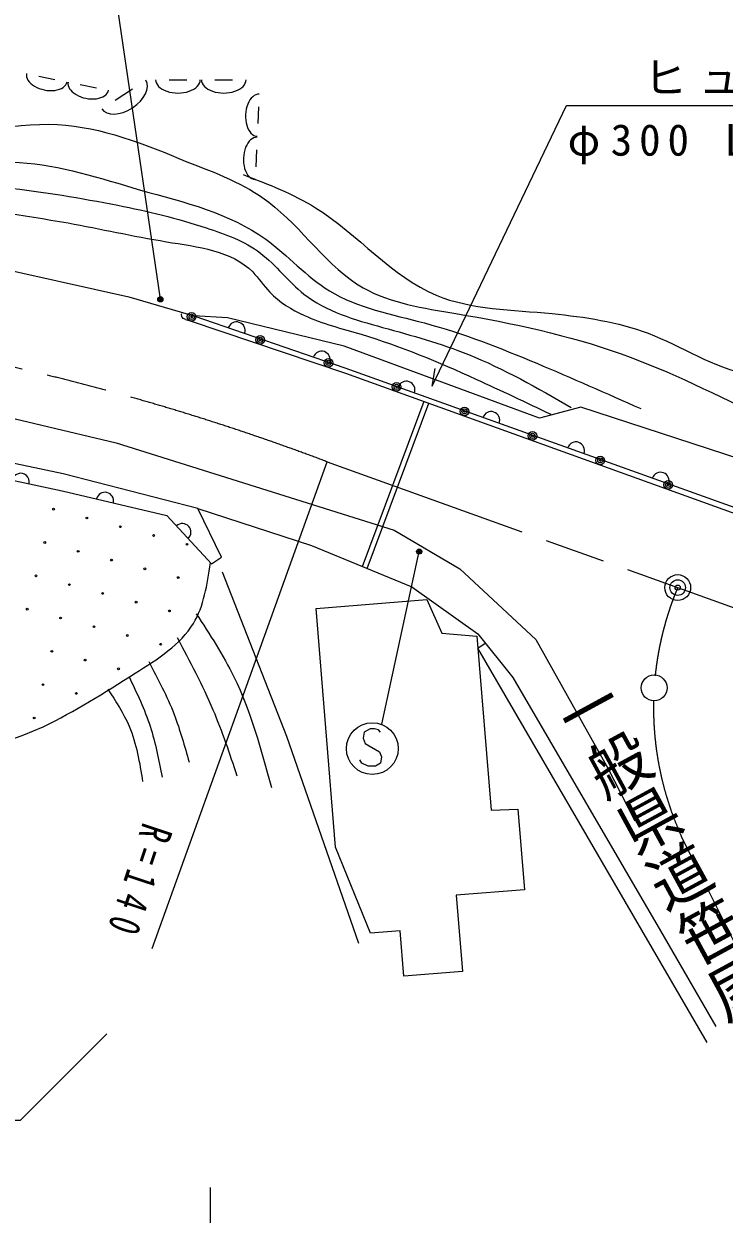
# Model space of a CAD drawing. Units: millimetres, scale not verified. Extents: x 40000 to 680000, y 20000 to 380000.
# Drawn here: x 171159 to 211769, y 239215 to 308282 of the extents above; entities that cross this region are included whole.
import ezdxf
from ezdxf.enums import TextEntityAlignment as Align

# ---------------------------------------------------------------- set-up
doc = ezdxf.new("R2010")
doc.units = ezdxf.units.MM
doc.header["$LTSCALE"] = 1000
doc.linetypes.add('CHAIN', pattern=[18.5, 12, -1.5, 3.5, -1.5])
for name, color, linetype, lineweight in [('M-BGD', 7, 'Continuous', 13), ('M-BMK', 2, 'CHAIN', 13), ('M-STR-HTXT', 7, 'Continuous', 13), ('M-STR-STRC', 7, 'Continuous', 13), ('M-TTL-BAND', 7, 'Continuous', 13)]:
    doc.layers.add(name, color=color, linetype=linetype, lineweight=lineweight)
doc.layers.add('M-BGD-HTXT', color=7, linetype='Continuous')
doc.styles.add('@ＭＳ ゴシック', font='')
doc.styles.add('ＭＳ ゴシック', font='')
doc.styles.get('@ＭＳ ゴシック').set_extended_font_data('@MS Gothic')
doc.styles.get('ＭＳ ゴシック').set_extended_font_data('MS Gothic')

msp = doc.modelspace()

# ---------------------------------------------------------------- linework, layer by layer
at = {"layer": 'M-BGD'}
for p, q in [((172020, 305246), (172960, 305056)), ((174430, 304758), (175370, 304567)), ((179579, 305039), (180614, 305039)), ((182233, 305039), (183268, 305039)), ((176446, 303843), (177469, 304509)), ((184772, 303464), (184725, 302488)), ((184650, 300962), (184603, 299987)), ((180525, 291135), (180809, 291039)), ((190789, 276785), (194364, 286378)), ((191070, 276681), (194645, 286273)), ((197436, 272758), (198249, 262652)), ((196588, 253303), (193201, 253030))]:
    msp.add_line(p, q, dxfattribs=at)
for points in [[(70468, 301477), (76235, 301003), (76090, 296297), (116768, 296928), (138659, 297106), (152785, 296440), (159485, 295775), (169086, 294266), (177249, 292448), (181021, 291338)], [(180525, 291135), (180449, 291160), (180405, 291186), (180357, 291233), (180329, 291274), (180313, 291322), (180304, 291388), (180310, 291439), (180320, 291467)], [(180809, 291039), (189814, 288018), (224293, 275568), (228946, 274118), (235715, 272244), (240369, 271398)], [(181021, 291338), (189778, 288321), (224315, 275944), (228929, 274524), (235584, 272660), (240438, 271773)], [(240438, 271773), (238989, 273309), (219616, 279461), (214584, 282408), (203451, 286047), (201061, 285392), (189741, 289583), (182972, 291220), (181021, 291338)], [(68965, 289175), (81154, 288455), (109477, 288570), (131341, 289027), (143503, 288723), (151912, 288152), (160093, 287239), (167879, 286021), (176516, 283967), (192635, 278911), (196440, 276666), (200854, 272556), (205025, 265099), (206586, 262036)], [(182044, 276941), (182618, 277343), (181240, 280157), (173431, 282166), (162808, 284406), (147764, 286185), (137378, 286644), (115444, 286759), (77330, 286701), (72105, 286816), (68697, 286976)], [(68542, 285707), (115441, 285783), (137318, 285381), (147910, 284922), (162896, 283429), (173374, 281190), (179460, 279755), (182044, 276941)], [(181240, 280157), (187834, 278004), (193658, 275622), (197478, 272890), (199518, 270357), (208073, 255661), (211285, 250101)], [(182666, 276484), (186387, 266950), (190573, 254935)], [(189233, 260514), (188120, 274360), (194526, 274875)], [(194526, 274875), (195404, 272920), (197436, 272758)], [(210791, 249179), (197493, 272049), (197908, 272356)], [(198249, 262652), (199809, 262714), (200185, 258036), (196233, 257719), (196588, 253303)], [(193201, 253030), (192990, 255654), (191254, 255514), (189233, 260514)], [(129719, 244670), (143469, 245171), (157219, 244671), (160969, 244671), (160969, 245671), (161969, 245671), (161969, 244671), (170969, 244671), (175969, 249671)]]:
    msp.add_lwpolyline(points, dxfattribs=at)
for centre, radius in [((180889, 291276), 250), ((180889, 291276), 150), ((180889, 291276), 50), ((184857, 289945), 250), ((184857, 289945), 150), ((184857, 289945), 50), ((188825, 288613), 250), ((188825, 288613), 150), ((188825, 288613), 50), ((192776, 287214), 250), ((192776, 287214), 150), ((192776, 287214), 50), ((196712, 285793), 250), ((196712, 285793), 150), ((196712, 285793), 50), ((200649, 284371), 250), ((200649, 284371), 150), ((200649, 284371), 50), ((204586, 282950), 250), ((204586, 282950), 150), ((204586, 282950), 50), ((208523, 281528), 250), ((208523, 281528), 150), ((208523, 281528), 50), ((172884, 280120), 50), ((174818, 279611), 50), ((176752, 279102), 50), ((178686, 278593), 50), ((172375, 278186), 50), ((174309, 277677), 50), ((180620, 278085), 50), ((176243, 277168), 50), ((171866, 276252), 50), ((178177, 276659), 50), ((173800, 275743), 50), ((180111, 276150), 50), ((175734, 275234), 50), ((171357, 274318), 50), ((177668, 274725), 50), ((179603, 274216), 50), ((173291, 273809), 50), ((175225, 273300), 50), ((177159, 272791), 50), ((179094, 272282), 50), ((172782, 271875), 50), ((174716, 271366), 50), ((176650, 270857), 50), ((172273, 269941), 50), ((174207, 269432), 50), ((171764, 268006), 50)]:
    msp.add_circle(centre, radius, dxfattribs=at)
for centre, start, end in [((183488, 290488), 340.99147, 160.99147), ((188422, 288789), 340.99147, 160.99147), ((193340, 287045), 340.28226, 160.28226), ((198253, 285284), 340.28226, 160.28226), ((203165, 283523), 340.28226, 160.28226), ((170976, 281703), 347.9364, 167.9364), ((208078, 281763), 340.28226, 160.28226), ((175864, 280603), 346.73039, 166.73039), ((180350, 278786), 312.56438, 132.56438)]:
    msp.add_arc(centre, 500, start, end, dxfattribs=at)
for centre, major_axis, start_param, end_param in [((172490, 305151), (-1175, 238), 0, 3.141593), ((174900, 304663), (-1175, 238), 0, 3.141593), ((176957, 304176), (1279, 833), 3.141593, 6.283185), ((180096, 305039), (-1294, 0), 0, 3.141593), ((182751, 305039), (-1294, 0), 0, 3.141593), ((184748, 302976), (59, 1220), 0, 3.141593), ((184626, 300475), (59, 1220), 0, 3.141593)]:
    msp.add_ellipse(centre, major_axis=major_axis, ratio=0.6, start_param=start_param, end_param=end_param, dxfattribs=at)
for points, knots in [([(161095, 301887), (162252, 301753), (163408, 301619), (164567, 301631), (167428, 301661), (170306, 302579), (173119, 302435), (175673, 302304), (178172, 301298), (180612, 300279), (182286, 299637), (183953, 298996), (185358, 297940), (187317, 296434), (188760, 294150), (190840, 292970), (192406, 292068), (194332, 291789), (196213, 291471), (199537, 290910), (202721, 290228), (205788, 289133), (208650, 288111), (211410, 286730), (214171, 285350)], [0, 0, 0, 0, 1, 1, 1, 2, 2, 2, 3, 3, 3, 4, 4, 4, 5, 5, 5, 6, 6, 6, 7, 7, 7, 8, 8, 8, 8]), ([(157783, 300900), (159384, 300533), (160984, 300167), (162607, 300059), (165357, 299877), (168170, 300437), (170903, 300242), (173274, 300073), (175585, 299335), (177920, 298634), (180475, 297936), (183089, 297295), (185193, 295784), (186468, 294849), (187553, 293601), (188880, 292787), (190508, 291786), (192498, 291436), (194399, 290923), (196655, 290314), (198785, 289474), (200904, 288584), (202921, 287737), (204928, 286845), (206934, 285953)], [0, 0, 0, 0, 1, 1, 1, 2, 2, 2, 3, 3, 3, 4, 4, 4, 5, 5, 5, 6, 6, 6, 7, 7, 7, 8, 8, 8, 8]), ([(76146, 298119), (77909, 298025), (79671, 297931), (81428, 298011), (83319, 298097), (85202, 298385), (87093, 298486), (89135, 298596), (91186, 298489), (93233, 298487), (97856, 298512), (102463, 299026), (107080, 299254), (111824, 299457), (116577, 299378), (121329, 299437), (125068, 299478), (128804, 299564), (132549, 299584), (136494, 299567), (140434, 299427), (144385, 299109), (146336, 298984), (148292, 298843), (150160, 298268), (151203, 297941), (152217, 297475), (153266, 297282), (155057, 296947), (156946, 297396), (158817, 297647), (161149, 297941), (163457, 297950), (165761, 297793), (168429, 297648), (171074, 297164), (173728, 296734), (175608, 296373), (177445, 295978), (179425, 295637), (181252, 295339), (183223, 295126), (184432, 293883), (184781, 293527), (185068, 293087), (185419, 292714), (185975, 292122), (186687, 291694), (187429, 291362), (188482, 290873), (189610, 290598), (190718, 290265), (192999, 289581), (195199, 288656), (197365, 287671), (198825, 287007), (200270, 286315), (201714, 285624)], [0, 0, 0, 0, 1, 1, 1, 2, 2, 2, 3, 3, 3, 4, 4, 4, 5, 5, 5, 6, 6, 6, 7, 7, 7, 8, 8, 8, 9, 9, 9, 10, 10, 10, 11, 11, 11, 12, 12, 12, 13, 13, 13, 14, 14, 14, 15, 15, 15, 16, 16, 16, 17, 17, 17, 18, 18, 18, 19, 19, 19, 19]), ([(151515, 299328), (154340, 299062), (157165, 298796), (159993, 298853), (161991, 298894), (163990, 299096), (165987, 299073), (167366, 299056), (168743, 298933), (170117, 298780), (172296, 298533), (174455, 298168), (176618, 297757), (178341, 297405), (180050, 297005), (181734, 296442), (182849, 296083), (183963, 295673), (184878, 294980), (185790, 294284), (186502, 293308), (187399, 292604), (188682, 291586), (190341, 291119), (191963, 290667), (193669, 290193), (195334, 289735), (196934, 289096), (198991, 288274), (200941, 287150), (202891, 286026)], [0, 0, 0, 0, 1, 1, 1, 2, 2, 2, 3, 3, 3, 4, 4, 4, 5, 5, 5, 6, 6, 6, 7, 7, 7, 8, 8, 8, 9, 9, 9, 10, 10, 10, 10]), ([(183869, 299531), (185318, 298978), (186768, 298425), (188081, 297604), (190530, 296073), (192505, 293611), (195076, 292536), (197099, 291690), (199491, 291703), (201786, 291465), (203700, 291278), (205572, 290995), (207354, 290323), (209320, 289590), (211159, 288308), (213135, 287968), (215430, 287579), (217909, 288460), (220345, 288682), (222942, 288910), (225503, 288479), (228054, 287968), (230439, 287530), (232805, 286933), (235192, 286898), (236943, 286880), (238703, 287197), (240474, 287326), (243064, 287433), (245664, 286980), (248237, 287683), (249946, 288172), (251644, 289160), (253234, 288968), (254532, 288788), (255743, 287798), (257017, 287041), (258819, 285970), (260746, 285363), (262299, 284186), (263462, 283304), (264415, 282103), (265369, 280902)], [0, 0, 0, 0, 1, 1, 1, 2, 2, 2, 3, 3, 3, 4, 4, 4, 5, 5, 5, 6, 6, 6, 7, 7, 7, 8, 8, 8, 9, 9, 9, 10, 10, 10, 11, 11, 11, 12, 12, 12, 13, 13, 13, 14, 14, 14, 14]), ([(67232, 274991), (68334, 275334), (69435, 275677), (70544, 275728), (72210, 275805), (73892, 275222), (75519, 274619), (78001, 273699), (80354, 272731), (82819, 271933), (84182, 271472), (85577, 271098), (86995, 270912), (88808, 270695), (90638, 270877), (92538, 270823), (93839, 270777), (95178, 270608), (96314, 271001), (97610, 271425), (98655, 272492), (99778, 273533), (101063, 274708), (102427, 275818), (104042, 276020), (104832, 276134), (105692, 276017), (106441, 275709), (107549, 275260), (108418, 274396), (109373, 273666), (111303, 272169), (113557, 271331), (115858, 270601), (118309, 269768), (120844, 269221), (123445, 269002), (126660, 268752), (129951, 268977), (132950, 270024), (134829, 270618), (136602, 271441), (138280, 272645), (139583, 273582), (140802, 274716), (142278, 275043), (143695, 275370), (145354, 274942), (146667, 274155), (148682, 272994), (149953, 271020), (151153, 269003), (152299, 267115), (153371, 265350), (154929, 263850), (155946, 262858), (157189, 262067), (158615, 261674), (159445, 261439), (160343, 261337), (161103, 261585), (161998, 261885), (162693, 262669), (163457, 263318), (166027, 265534), (169285, 266209), (172287, 267493), (174117, 268392), (175819, 269467), (177618, 270602), (178912, 271420), (180256, 272269), (180993, 273490), (181599, 274493), (181794, 275747), (181989, 277001)], [0, 0, 0, 0, 1, 1, 1, 2, 2, 2, 3, 3, 3, 4, 4, 4, 5, 5, 5, 6, 6, 6, 7, 7, 7, 8, 8, 8, 9, 9, 9, 10, 10, 10, 11, 11, 11, 12, 12, 12, 13, 13, 13, 14, 14, 14, 15, 15, 15, 16, 16, 16, 17, 17, 17, 18, 18, 18, 19, 19, 19, 20, 20, 20, 21, 21, 21, 22, 22, 22, 23, 23, 23, 24, 24, 24, 25, 25, 25, 25]), ([(181154, 274057), (181936, 272857), (182719, 271657), (183342, 270384), (184331, 268366), (184921, 266165), (185511, 263964)], [0, 0, 0, 0, 1, 1, 1, 2, 2, 2, 2]), ([(180048, 272681), (180784, 271297), (181519, 269913), (182128, 268475), (182654, 267230), (183085, 265944), (183516, 264658)], [0, 0, 0, 0, 1, 1, 1, 2, 2, 2, 2]), ([(178403, 271274), (178934, 270270), (179464, 269267), (179872, 268215), (180222, 267313), (180481, 266376), (180740, 265439)], [0, 0, 0, 0, 1, 1, 1, 2, 2, 2, 2]), ([(177263, 270395), (177713, 269451), (178163, 268507), (178484, 267521), (178796, 266564), (178987, 265567), (179178, 264571)], [0, 0, 0, 0, 1, 1, 1, 2, 2, 2, 2]), ([(176027, 269675), (176488, 268975), (176949, 268276), (177270, 267521), (177695, 266517), (177873, 265414), (178050, 264311)], [0, 0, 0, 0, 1, 1, 1, 2, 2, 2, 2])]:
    msp.add_open_spline(points, degree=3, knots=knots, dxfattribs=at)
at = {"layer": 'M-BMK'}
for p, q in [((188751, 282870), (222382, 270791)), ((216230, 247212), (209296, 261129))]:
    msp.add_line(p, q, dxfattribs=at)
for centre, radius, start, end in [((139294, 151896), 140000, 69.31317, 77.26916), ((225671, 268603), 18000, 157.22686, 174.12292), ((225671, 268603), 18000, 178.76095, 204.53512)]:
    msp.add_arc(centre, radius, start, end, dxfattribs=at)
at = {"layer": 'M-STR-HTXT'}
for p, q in [((194840, 287252), (195018, 288275)), ((178610, 254636), (188751, 282870)), ((181990, 232763), (181990, 240763))]:
    msp.add_line(p, q, dxfattribs=at)
msp.add_lwpolyline([(194840, 287252), (202626, 303542), (222088, 303542)], dxfattribs=at)
at = {"layer": 'M-STR-STRC'}
for p, q in [((179077, 292297), (176390, 310634)), ((191918, 267642), (194087, 277663))]:
    msp.add_line(p, q, dxfattribs=at)
msp.add_lwpolyline([(191847, 267191), (191727, 267311), (191487, 267371), (191247, 267371), (190887, 267191), (190827, 266831), (190947, 266531), (191787, 266051), (191907, 265751), (191847, 265391), (191547, 265211), (191127, 265211), (190767, 265391), (190647, 265571)], dxfattribs=at)
for centre, radius in [((179077, 292297), 150), ((179077, 292297), 90), ((179077, 292297), 30), ((194087, 277663), 150), ((194087, 277663), 90), ((194087, 277663), 30), ((191367, 266231), 1500)]:
    msp.add_circle(centre, radius, dxfattribs=at)
at = {"layer": 'M-TTL-BAND'}
for centre, radius in [((209074, 275571), 750), ((209074, 275571), 450), ((209074, 275571), 150), ((207708, 269751), 750)]:
    msp.add_circle(centre, radius, dxfattribs=at)

# ---------------------------------------------------------------- texts
at = {"layer": 'M-BGD-HTXT', "style": '@ＭＳ ゴシック', "width": 1.05}
msp.add_text('一般県道笹尾筏場線', height=2566, rotation=298.601, dxfattribs=at).set_placement((201178, 269169), align=Align.BOTTOM_LEFT)
at = {"layer": 'M-STR-HTXT', "char_height": 1833, "attachment_point": 7, "style": 'ＭＳ ゴシック'}
for s, insert, rotation in [('\\T1.27;ヒューム管\\~', (207107, 304042), 0.001), ('\\T1.32;φ300\\~L=10.0', (202688, 300132), 0.001), ('\\T1.61;\\W0.7;R=140', (178046, 262018), 251.601)]:
    msp.add_mtext(s, dxfattribs=dict(at, insert=insert, rotation=rotation))

doc.saveas('drawing.dxf')
